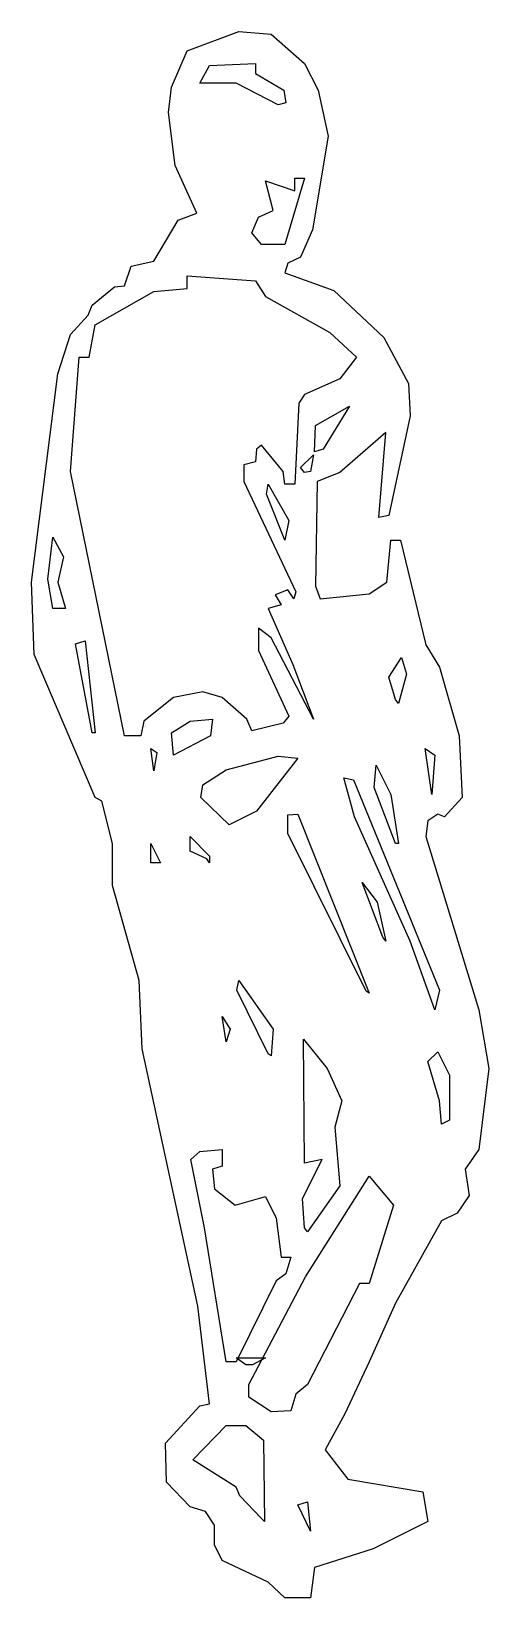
# Model space of a CAD drawing. Extents: x -13.25 to -12.73, y -6.96 to -5.17.
import ezdxf

# ---------------------------------------------------------------- set-up
doc = ezdxf.new("R2010")
doc.units = 0
doc.header["$MEASUREMENT"] = 0
doc.layers.get('0').update_dxf_attribs({"linetype": 'CONTINUOUS'})

msp = doc.modelspace()

# ---------------------------------------------------------------- linework, layer by layer
at = {"linetype": 'CONTINUOUS'}
for points in [[(-12.9586, -6.9584), (-12.9776, -6.9405), (-13.0302, -6.9159), (-13.0391, -6.898), (-13.0391, -6.8756), (-13.0492, -6.86), (-13.067, -6.8544), (-13.0939, -6.8265), (-13.095, -6.7817), (-13.0559, -6.7392), (-13.0447, -6.737), (-13.0581, -6.6252), (-13.1218, -6.3311), (-13.1252, -6.2529), (-13.1554, -6.1444), (-13.1554, -6.0964), (-13.1677, -6.0483), (-13.1755, -6.0438), (-13.2448, -5.8806), (-13.2482, -5.7978), (-13.218, -5.5597), (-13.2034, -5.515), (-13.1833, -5.4926), (-13.1788, -5.4814), (-13.1531, -5.4602), (-13.142, -5.4591), (-13.1341, -5.4367), (-13.1084, -5.4311), (-13.0804, -5.3842), (-13.0592, -5.3763), (-13.0838, -5.3216), (-13.0916, -5.2612), (-13.0883, -5.2321), (-13.0704, -5.1908), (-13.0111, -5.1684), (-12.9742, -5.1717), (-12.9362, -5.2053), (-12.9206, -5.2355), (-12.9094, -5.288), (-12.9273, -5.3954), (-12.9407, -5.4266), (-12.9552, -5.4334), (-12.9586, -5.4445), (-12.9027, -5.4647), (-12.8457, -5.5183), (-12.8177, -5.5709), (-12.8155, -5.6078), (-12.8401, -5.7218), (-12.8513, -5.724), (-12.8434, -5.6268), (-12.896, -5.6726), (-12.9217, -5.6827), (-12.9239, -5.8023), (-12.9184, -5.8168), (-12.8624, -5.8112), (-12.8423, -5.7978), (-12.8378, -5.7498), (-12.8267, -5.7498), (-12.7976, -5.8694), (-12.782, -5.8951), (-12.7596, -5.9734), (-12.7562, -6.0438), (-12.7764, -6.0662), (-12.7842, -6.0628), (-12.7954, -6.0706), (-12.7976, -6.0885), (-12.7372, -6.2864), (-12.726, -6.3535), (-12.7372, -6.4463), (-12.7529, -6.4686), (-12.7484, -6.4988), (-12.7618, -6.519), (-12.7797, -6.5279), (-12.8322, -6.6218), (-12.8624, -6.6889), (-12.8904, -6.7482), (-12.9128, -6.7895), (-12.887, -6.8231), (-12.801, -6.8376), (-12.7954, -6.8712), (-12.858, -6.9024), (-12.925, -6.9237), (-12.9295, -6.9584), (-12.9586, -6.9584)], [(-12.9664, -5.2522), (-13.0145, -5.2276), (-13.0559, -5.2276), (-13.0447, -5.2075), (-12.9921, -5.2053), (-12.9921, -5.2165), (-12.9597, -5.2355), (-12.9575, -5.25), (-12.9664, -5.2522)], [(-12.9854, -5.4121), (-12.9966, -5.3987), (-12.9888, -5.3808), (-12.972, -5.373), (-12.981, -5.3394), (-12.9474, -5.3506), (-12.9474, -5.3361), (-12.9362, -5.3361), (-12.9586, -5.4121), (-12.9854, -5.4121)], [(-13.142, -5.9734), (-13.2034, -5.6715), (-13.1934, -5.5407), (-13.1822, -5.5407), (-13.1755, -5.5038), (-13.1084, -5.4658), (-13.0704, -5.4624), (-13.0704, -5.4479), (-12.9921, -5.4535), (-12.981, -5.4714), (-12.9072, -5.5127), (-12.877, -5.5407), (-12.896, -5.5653), (-12.9362, -5.5832), (-12.9429, -5.5932), (-12.9474, -5.686), (-12.9586, -5.686), (-12.9608, -5.6715), (-12.9854, -5.6413), (-12.991, -5.6458), (-12.9921, -5.6603), (-13.0056, -5.6637), (-13.0056, -5.6827), (-12.9463, -5.809), (-12.9485, -5.8168), (-12.9552, -5.8068), (-12.9698, -5.8124), (-12.9631, -5.8236), (-12.9776, -5.828), (-12.9496, -5.8918), (-12.9262, -5.9544), (-12.9742, -5.8616), (-12.9888, -5.8504), (-12.9888, -5.8761), (-12.9541, -5.951), (-12.9608, -5.9588), (-12.9966, -5.9678), (-13.0022, -5.9544), (-13.0302, -5.9298), (-13.0525, -5.923), (-13.086, -5.9298), (-13.1196, -5.9566), (-13.123, -5.9734), (-13.142, -5.9734)], [(-12.925, -5.6491), (-12.9239, -5.619), (-12.8848, -5.5966), (-12.915, -5.6458), (-12.925, -5.6491)], [(-12.9362, -5.6726), (-12.9407, -5.667), (-12.9262, -5.6525), (-12.9295, -5.6715), (-12.9362, -5.6726)], [(-12.9586, -5.7498), (-12.9798, -5.6972), (-12.9776, -5.686), (-12.9541, -5.7274), (-12.9586, -5.7498)], [(-13.2236, -5.828), (-13.2292, -5.7945), (-13.2236, -5.7464), (-13.2113, -5.7688), (-13.218, -5.7978), (-13.209, -5.828), (-13.2236, -5.828)], [(-13.1788, -5.97), (-13.1978, -5.8683), (-13.1867, -5.8649), (-13.1755, -5.97), (-13.1788, -5.97)], [(-12.8322, -5.932), (-12.8401, -5.9063), (-12.8256, -5.8839), (-12.82, -5.9029), (-12.8289, -5.9365), (-12.8322, -5.932)], [(-13.086, -5.9957), (-13.0883, -5.97), (-13.067, -5.9566), (-13.0413, -5.9544), (-13.0436, -5.9734), (-13.086, -5.9957)], [(-13.1084, -6.0136), (-13.1118, -5.9879), (-13.105, -5.9924), (-13.1084, -6.0136)], [(-12.7909, -6.0404), (-12.7987, -5.9879), (-12.7875, -5.9957), (-12.7909, -6.0404)], [(-13.0223, -6.0751), (-13.0548, -6.0438), (-13.0525, -6.0293), (-13.0257, -6.0125), (-12.9664, -5.9968), (-12.944, -5.9991), (-12.991, -6.0594), (-13.0223, -6.0751)], [(-12.8322, -6.0964), (-12.8568, -6.0326), (-12.8546, -6.0069), (-12.8378, -6.0404), (-12.8289, -6.0964), (-12.8322, -6.0964)], [(-12.7875, -6.2864), (-12.8155, -6.2082), (-12.8792, -6.0662), (-12.8915, -6.0214), (-12.8803, -6.0237), (-12.782, -6.264), (-12.7875, -6.2864)], [(-12.8658, -6.2652), (-12.9552, -6.0852), (-12.9552, -6.0639), (-12.944, -6.0628), (-12.8624, -6.2674), (-12.8658, -6.2652)], [(-13.1118, -6.1187), (-13.1118, -6.0964), (-13.1006, -6.1187), (-13.1118, -6.1187)], [(-13.048, -6.1142), (-13.067, -6.1053), (-13.067, -6.0885), (-13.0447, -6.1109), (-13.0447, -6.1187), (-13.048, -6.1142)], [(-12.8468, -6.2037), (-12.8703, -6.1411), (-12.8535, -6.1634), (-12.8434, -6.2082), (-12.8468, -6.2037)], [(-12.9776, -6.3367), (-13.0134, -6.264), (-13.0111, -6.2529), (-12.972, -6.3088), (-12.9742, -6.339), (-12.9776, -6.3367)], [(-13.0257, -6.3233), (-13.0302, -6.2942), (-13.0212, -6.3088), (-13.0257, -6.3233)], [(-12.9362, -6.5357), (-12.9385, -6.5022), (-12.9161, -6.4575), (-12.9362, -6.462), (-12.9374, -6.32), (-12.9105, -6.3535), (-12.8938, -6.3904), (-12.9016, -6.4206), (-12.896, -6.4877), (-12.9329, -6.5402), (-12.9362, -6.5357)], [(-12.7797, -6.4172), (-12.782, -6.3904), (-12.7954, -6.3457), (-12.7842, -6.3345), (-12.7708, -6.3613), (-12.7708, -6.4128), (-12.7797, -6.4172)], [(-13.0257, -6.6889), (-13.0503, -6.5357), (-13.0659, -6.4575), (-13.0559, -6.4485), (-13.0302, -6.4463), (-13.0302, -6.4653), (-13.0413, -6.4686), (-13.0391, -6.491), (-13.0156, -6.51), (-12.981, -6.5), (-12.9686, -6.5246), (-12.9631, -6.5693), (-12.9519, -6.5693), (-12.9575, -6.5883), (-12.9686, -6.5961), (-13.0145, -6.6889), (-13.0257, -6.6889)], [(-12.9742, -6.7459), (-13, -6.7292), (-13, -6.7147), (-12.9351, -6.5916), (-12.8624, -6.4765), (-12.8345, -6.51), (-12.8624, -6.5995), (-12.8736, -6.5995), (-12.9329, -6.7147), (-12.9463, -6.7258), (-12.9519, -6.7448), (-12.9742, -6.7459)], [(-13.0033, -6.6923), (-13.0145, -6.6844), (-12.981, -6.6844), (-12.9955, -6.6923), (-13.0033, -6.6923)], [(-12.9854, -6.8678), (-13.01, -6.8421), (-13.0145, -6.832), (-13.0637, -6.8007), (-13.0257, -6.7616), (-13.0033, -6.7616), (-12.9832, -6.7784), (-12.9821, -6.8712), (-12.9854, -6.8678)], [(-12.9295, -6.8823), (-12.944, -6.8522), (-12.9329, -6.8488), (-12.9295, -6.8823)]]:
    msp.add_lwpolyline(points, dxfattribs=at)

doc.saveas('drawing.dxf')
